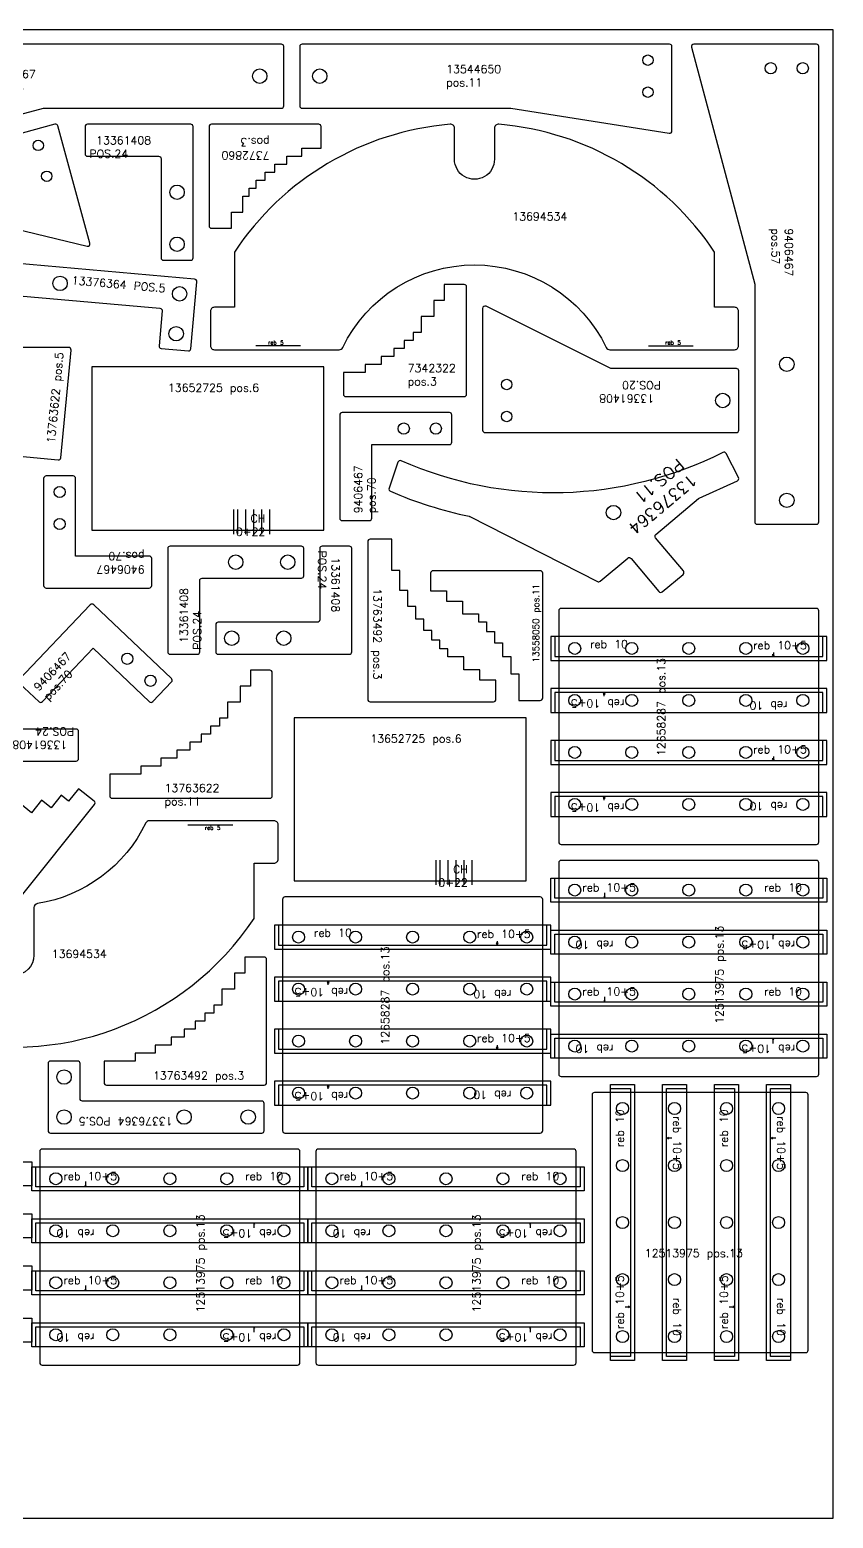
# Model space of a CAD drawing. Header units: millimetres. Extents: x 10500 to 13000, y -105 to 1860.
# Drawn here: x 11996 to 13000, y 0 to 1860 of the extents above; entities that cross this region are included whole.
import ezdxf

# ---------------------------------------------------------------- set-up
doc = ezdxf.new("R2010")
doc.units = ezdxf.units.MM
for name, color, linetype in [('11897027', 7, 'Continuous'), ('12513975', 7, 'Continuous'), ('12658287', 7, 'Continuous'), ('13361408v0', 7, 'Continuous'), ('13376364v01', 7, 'Continuous'), ('13544650v0', 7, 'Continuous'), ('13694534', 7, 'Continuous'), ('13763492v01', 7, 'Continuous'), ('13763622', 7, 'Continuous'), ('Chanfro', 7, 'Continuous'), ('Des.', 7, 'Continuous'), ('Des.7342322', 7, 'Continuous'), ('Rebaixo', 7, 'Continuous'), ('sheet', 24, 'Continuous'), ('Texto', 7, 'Continuous')]:
    doc.layers.add(name, color=color, linetype=linetype)
doc.styles.get("Standard").update_dxf_attribs({"font": 'txt.shx'})

msp = doc.modelspace()

# ---------------------------------------------------------------- linework, layer by layer
at = {"color": 2}
msp.add_lwpolyline([(12360.2, 1712), (12360.2, 1739, 0.414214), (12357.2, 1742), (12223.2, 1742, 0.414214), (12220.2, 1739), (12220.2, 1615, 0.414214), (12223.2, 1612), (12248.2, 1612), (12248.2, 1632), (12262.2, 1632), (12262.2, 1652), (12270.2, 1652), (12270.2, 1662), (12279.2, 1662), (12279.2, 1672), (12290.2, 1672), (12290.2, 1682), (12302.2, 1682), (12302.2, 1692), (12317.2, 1692), (12317.2, 1702), (12336.2, 1702), (12336.2, 1712)], format="xyb", close=True, dxfattribs=at)
for points in [[(12363.5, 1234.7), (12363.5, 1438.7), (12073.5, 1438.7), (12073.5, 1234.7)], [(12616.4, 796.3), (12616.4, 1000.3), (12326.4, 1000.3), (12326.4, 796.3)]]:
    msp.add_lwpolyline(points, close=True, dxfattribs=at)
at = {"layer": '11897027', "color": 2}
msp.add_lwpolyline([(11981, 771.3), (12077, 891.7, 0.414214), (12076.6, 896), (12057, 911.5), (12044.5, 895.9), (12035.2, 903.4), (12022.7, 887.7), (12011, 897.1), (11998.5, 881.5), (11984.4, 892.7)], format="xyb", dxfattribs=at)
at = {"layer": '12513975', "color": 4}
for p, q in [((12714.1, 781.5), (12714.1, 777.5)), ((12924.9, 723.4), (12924.9, 727.4)), ((12714.1, 651.5), (12714.1, 647.5)), ((12924.9, 593.4), (12924.9, 597.4)), ((12798.2, 474.8), (12794.2, 474.8)), ((12928.2, 474.8), (12924.2, 474.8)), ((12065.8, 420.8), (12065.8, 416.8)), ((12410.8, 420.8), (12410.8, 416.8)), ((12276.6, 362.7), (12276.6, 366.7)), ((12621.6, 362.7), (12621.6, 366.7)), ((12065.8, 290.8), (12065.8, 286.8)), ((12410.8, 290.8), (12410.8, 286.8)), ((12740.1, 264.1), (12744.1, 264.1)), ((12870.1, 264.1), (12874.1, 264.1)), ((12276.6, 232.7), (12276.6, 236.7)), ((12621.6, 232.7), (12621.6, 236.7))]:
    msp.add_line(p, q, dxfattribs=at)
for points in [[(12657, 819), (12657, 555, 0.414214), (12660, 552), (12979, 552, 0.414214), (12982, 555), (12982, 819, 0.414214), (12979, 822), (12660, 822, 0.414214)], [(12965.7, 532), (12701.7, 532, 0.414214), (12698.7, 529), (12698.7, 210, 0.414214), (12701.7, 207), (12965.7, 207, 0.414214), (12968.7, 210), (12968.7, 529, 0.414214)], [(12008.7, 458.3), (12008.7, 194.3, 0.414214), (12011.7, 191.3), (12330.7, 191.3, 0.414214), (12333.7, 194.3), (12333.7, 458.3, 0.414214), (12330.7, 461.3), (12011.7, 461.3, 0.414214)], [(12353.7, 458.3), (12353.7, 194.3, 0.414214), (12356.7, 191.3), (12675.7, 191.3, 0.414214), (12678.7, 194.3), (12678.7, 458.3, 0.414214), (12675.7, 461.3), (12356.7, 461.3, 0.414214)]]:
    msp.add_lwpolyline(points, format="xyb", close=True, dxfattribs=at)
for points in [[(12713.3, 777.3), (12714.1, 775.9), (12714.9, 777.3)], [(12925.7, 727.6), (12924.9, 729), (12924.1, 727.6)], [(12713.3, 647.3), (12714.1, 645.9), (12714.9, 647.3)], [(12925.7, 597.6), (12924.9, 599), (12924.1, 597.6)], [(12794, 475.6), (12792.6, 474.8), (12794, 474)], [(12924, 475.6), (12922.6, 474.8), (12924, 474)], [(12065, 416.6), (12065.8, 415.2), (12066.6, 416.6)], [(12410, 416.6), (12410.8, 415.2), (12411.6, 416.6)], [(12277.3, 367), (12276.5, 368.3), (12275.7, 367)], [(12622.3, 367), (12621.5, 368.3), (12620.7, 367)], [(12065, 286.6), (12065.8, 285.2), (12066.6, 286.6)], [(12410, 286.6), (12410.8, 285.2), (12411.6, 286.6)], [(12744.4, 263.3), (12745.7, 264.1), (12744.4, 264.9)], [(12874.4, 263.3), (12875.7, 264.1), (12874.4, 264.9)], [(12277.3, 237), (12276.5, 238.3), (12275.7, 237)], [(12622.3, 237), (12621.5, 238.3), (12620.7, 237)]]:
    msp.add_lwpolyline(points, dxfattribs=at)
at = {"layer": '12513975', "color": 4, "linetype": 'Continuous', "lineweight": 25}
for centre in [(12677, 785), (12748.3, 785), (12819.5, 785), (12890.8, 785), (12962, 785), (12677, 720), (12748.3, 720), (12819.5, 720), (12890.8, 720), (12962, 720), (12677, 655), (12748.3, 655), (12819.5, 655), (12890.8, 655), (12962, 655), (12677, 590), (12748.3, 590), (12819.5, 590), (12890.8, 590), (12962, 590), (12736.7, 512), (12801.7, 512), (12866.7, 512), (12931.7, 512), (12736.7, 440.7), (12801.7, 440.7), (12866.7, 440.7), (12931.7, 440.7), (12028.7, 424.3), (12099.9, 424.3), (12171.2, 424.3), (12242.4, 424.3), (12313.7, 424.3), (12373.7, 424.3), (12444.9, 424.3), (12516.2, 424.3), (12587.4, 424.3), (12658.7, 424.3), (12736.7, 369.5), (12801.7, 369.5), (12866.7, 369.5), (12931.7, 369.5), (12028.7, 359.3), (12099.9, 359.3), (12171.2, 359.3), (12242.4, 359.3), (12313.7, 359.3), (12373.7, 359.3), (12444.9, 359.3), (12516.2, 359.3), (12587.4, 359.3), (12658.7, 359.3), (12028.7, 294.3), (12099.9, 294.3), (12171.2, 294.3), (12242.4, 294.3), (12313.7, 294.3), (12373.7, 294.3), (12444.9, 294.3), (12516.2, 294.3), (12587.4, 294.3), (12658.7, 294.3), (12736.7, 298.2), (12801.7, 298.2), (12866.7, 298.2), (12931.7, 298.2), (12028.7, 229.3), (12099.9, 229.3), (12171.2, 229.3), (12242.4, 229.3), (12313.7, 229.3), (12373.7, 229.3), (12444.9, 229.3), (12516.2, 229.3), (12587.4, 229.3), (12658.7, 229.3), (12736.7, 227), (12801.7, 227), (12866.7, 227), (12931.7, 227)]:
    msp.add_circle(centre, 7.5, dxfattribs=at)
at = {"layer": '12658287', "color": 1}
for p, q in [((12925.2, 1081.8), (12925.2, 1077)), ((12925.2, 951.8), (12925.2, 947)), ((12580.2, 721.1), (12580.2, 716.3)), ((12580.2, 591.1), (12580.2, 586.3))]:
    msp.add_line(p, q, dxfattribs=at)
for points in [[(12657, 1134), (12657, 845, 0.414214), (12660, 842), (12979, 842, 0.414214), (12982, 845), (12982, 1134, 0.414214), (12979, 1137), (12660, 1137, 0.414214)], [(12312, 773.3), (12312, 484.3, 0.414214), (12315, 481.3), (12634, 481.3, 0.414214), (12637, 484.3), (12637, 773.3, 0.414214), (12634, 776.3), (12315, 776.3, 0.414214)]]:
    msp.add_lwpolyline(points, format="xyb", close=True, dxfattribs=at)
at = {"layer": '12658287', "color": 1, "linetype": 'Continuous', "lineweight": 25}
for centre in [(12677, 1087), (12748.3, 1087), (12819.5, 1087), (12890.8, 1087), (12962, 1087), (12677, 1022), (12748.3, 1022), (12819.5, 1022), (12890.8, 1022), (12962, 1022), (12677, 957), (12748.3, 957), (12819.5, 957), (12890.8, 957), (12962, 957), (12677, 892), (12748.3, 892), (12819.5, 892), (12890.8, 892), (12962, 892), (12332, 726.3), (12403.3, 726.3), (12474.5, 726.3), (12545.8, 726.3), (12617, 726.3), (12332, 661.3), (12403.3, 661.3), (12474.5, 661.3), (12545.8, 661.3), (12617, 661.3), (12332, 596.3), (12403.3, 596.3), (12474.5, 596.3), (12545.8, 596.3), (12617, 596.3), (12332, 531.3), (12403.3, 531.3), (12474.5, 531.3), (12545.8, 531.3), (12617, 531.3)]:
    msp.add_circle(centre, 7.5, dxfattribs=at)
at = {"layer": '13361408v0', "color": 2}
for points in [[(11771.1, 1591.7, 0.414214), (11774.8, 1589.6), (11911, 1627, -0.126713), (11912.5, 1627), (12067.8, 1589.6, 0.570891), (12071.4, 1593.3), (12031.2, 1739.8, 0.414214), (12027.5, 1741.9), (11753.6, 1666.7, 0.414214), (11751.5, 1663.1)], [(12065.2, 1739), (12065.2, 1705, 0.414214), (12068.2, 1702), (12157.2, 1702, -0.414214), (12160.2, 1699), (12160.2, 1575, 0.414214), (12163.2, 1572), (12197.2, 1572, 0.414214), (12200.2, 1575), (12200.2, 1739, 0.414214), (12197.2, 1742), (12068.2, 1742, 0.414214)], [(12882, 1433.7, 0.414214), (12879, 1436.7), (12722.7, 1436.7, -0.116434), (12721.4, 1437), (12566.3, 1514.5, 0.557537), (12562, 1511.8), (12562, 1359.7, 0.414214), (12565, 1356.7), (12879, 1356.7, 0.414214), (12882, 1359.7)], [(12171.5, 1079.7), (12205.5, 1079.7, 0.414214), (12208.5, 1082.7), (12208.5, 1171.7, -0.414214), (12211.5, 1174.7), (12335.5, 1174.7, 0.414214), (12338.5, 1177.7), (12338.5, 1211.7, 0.414214), (12335.5, 1214.7), (12171.5, 1214.7, 0.414214), (12168.5, 1211.7), (12168.5, 1082.7, 0.414214)], [(12395.5, 1214.7), (12361.5, 1214.7, 0.414214), (12358.5, 1211.7), (12358.5, 1122.7, -0.414214), (12355.5, 1119.7), (12231.5, 1119.7, 0.414214), (12228.5, 1116.7), (12228.5, 1082.7, 0.414214), (12231.5, 1079.7), (12395.5, 1079.7, 0.414214), (12398.5, 1082.7), (12398.5, 1211.7, 0.414214)], [(12057.1, 949.2), (12057.1, 983.2, 0.414214), (12054.1, 986.2), (11965.1, 986.2, -0.414214), (11962.1, 989.2), (11962.1, 1113.2, 0.414214), (11959.1, 1116.2), (11925.1, 1116.2, 0.414214), (11922.1, 1113.2), (11922.1, 949.2, 0.414214), (11925.1, 946.2), (12054.1, 946.2, 0.414214)]]:
    msp.add_lwpolyline(points, format="xyb", close=True, dxfattribs=at)
for centre, radius in [((12006.8, 1715.5), 6.5), ((12017.4, 1676.9), 6.5), ((12180.2, 1657), 9), ((12180.2, 1592), 9), ((12592, 1416.7), 6.5), ((12862, 1396.7), 9), ((12592, 1376.7), 6.5), ((12253.5, 1194.7), 9), ((12318.5, 1194.7), 9), ((12248.5, 1099.7), 9), ((12313.5, 1099.7), 9)]:
    msp.add_circle(centre, radius, dxfattribs=at)
at = {"layer": '13376364v01', "color": 2}
for points in [[(12160.4, 1461.7), (12194.3, 1458.8, 0.414214), (12197.5, 1461.5), (12204.9, 1545.2, 0.414214), (12202.1, 1548.4), (11939.1, 1571.5, 0.414214), (11935.9, 1568.7), (11932.9, 1534.9, 0.414214), (11935.6, 1531.6), (12158.8, 1512.1, -0.414214), (12161.5, 1508.8), (12157.7, 1465, 0.414214)], [(12812.8, 1183.8), (12778.1, 1225.1, -0.414214), (12778.4, 1229.4), (12831.7, 1274.1, -0.067841), (12832.4, 1274.5), (12880.2, 1296.3, 0.427204), (12881.6, 1300.4), (12866.3, 1330.6, 0.413377), (12862.2, 1331.9, -0.224886), (12460.2, 1321.4, 0.440729), (12456.2, 1319.6), (12445.1, 1287, 0.389935), (12446.8, 1283.3, 0.050716), (12545.1, 1252, -0.065866), (12545.8, 1251.7), (12705.4, 1170.5, 0.30081), (12708.7, 1170.9), (12743.2, 1199.8, -0.414214), (12747.4, 1199.4), (12782.1, 1158.1, 0.414214), (12786.4, 1157.7), (12812.4, 1179.5, 0.414214)], [(12056, 571.3), (12022, 571.3, 0.414214), (12019, 568.3), (12019, 484.3, 0.414214), (12022, 481.3), (12286, 481.3, 0.414214), (12289, 484.3), (12289, 518.3, 0.414214), (12286, 521.3), (12062, 521.3, -0.414214), (12059, 524.3), (12059, 568.3, 0.414214)]]:
    msp.add_lwpolyline(points, format="xyb", close=True, dxfattribs=at)
for centre in [(12034, 1543.1), (12183.4, 1530), (12179.1, 1480.2), (12725.5, 1256.7), (12039, 551.3), (12039, 501.3), (12189, 501.3), (12269, 501.3)]:
    msp.add_circle(centre, 9, dxfattribs=at)
at = {"layer": '13544650v0', "color": 2}
msp.add_lwpolyline([(12333.5, 1765, 0.414214), (12336.5, 1762), (12596.8, 1762, -0.039399), (12597.3, 1762), (12795.1, 1730.6, 0.461138), (12798.5, 1733.5), (12798.5, 1839, 0.414214), (12795.5, 1842), (12336.5, 1842, 0.414214), (12333.5, 1839)], format="xyb", close=True, dxfattribs=at)
for centre, radius in [((12768.5, 1822), 6.5), ((12358.5, 1802), 9), ((12768.5, 1782), 6.5)]:
    msp.add_circle(centre, radius, dxfattribs=at)
at = {"layer": '13694534', "color": 2}
for points in [[(12251.8, 1513.2), (12226.8, 1513.2, 0.414214), (12221.8, 1508.2), (12221.8, 1465.2, 0.414214), (12226.8, 1460.2), (12382.6, 1460.2, 0.287408), (12387.1, 1463, -0.626572), (12716.5, 1463, 0.287408), (12721, 1460.2), (12876.8, 1460.2, 0.414214), (12881.8, 1465.2), (12881.8, 1508.2, 0.414214), (12876.8, 1513.2), (12851.8, 1513.2), (12851.8, 1582.2, 0.229008), (12582.2, 1741.9, 0.439217), (12576.8, 1737), (12576.8, 1698.2, -1.000002), (12526.8, 1698.2), (12526.8, 1737, 0.439217), (12521.4, 1741.9, 0.229008), (12251.8, 1582.2)], [(12145.6, 871.6, 0.287408), (12141.1, 868.8, -0.244504), (12005.7, 768, 0.368017), (12001.4, 763), (12001.4, 703.6, -0.999993), (11951.4, 703.6), (11951.4, 763, 0.368017), (11947.2, 768, -0.345507), (11794, 934, 0.391008), (11789, 938.6), (11621.8, 938.6, 0.426648), (11616.8, 933.4, 0.726683), (12276.4, 749.6), (12276.4, 818.6), (12301.4, 818.6, 0.414214), (12306.4, 823.6), (12306.4, 866.6, 0.414214), (12301.4, 871.6)]]:
    msp.add_lwpolyline(points, format="xyb", close=True, dxfattribs=at)
at = {"layer": '13763492v01', "color": 2}
for points in [[(12418.5, 1023.3, 0.414214), (12421.5, 1020.3), (12575.5, 1020.3, 0.414214), (12578.5, 1023.3), (12578.5, 1047.3), (12558.5, 1047.3), (12558.5, 1060.3), (12538.5, 1060.3), (12538.5, 1076.3), (12518.5, 1076.3), (12518.5, 1086.3), (12508.5, 1086.3), (12508.5, 1097.3), (12498.5, 1097.3), (12498.5, 1109.3), (12488.5, 1109.3), (12488.5, 1123.3), (12478.5, 1123.3), (12478.5, 1139.3), (12468.5, 1139.3), (12468.5, 1159.3), (12458.5, 1159.3), (12458.5, 1184.3), (12448.5, 1184.3), (12448.5, 1223.3), (12421.5, 1223.3, 0.414214), (12418.5, 1220.3)], [(12289, 541.3, 0.414214), (12292, 544.3), (12292, 698.3, 0.414214), (12289, 701.3), (12265, 701.3), (12265, 681.3), (12252, 681.3), (12252, 661.3), (12236, 661.3), (12236, 641.3), (12226, 641.3), (12226, 631.3), (12215, 631.3), (12215, 621.3), (12203, 621.3), (12203, 611.3), (12189, 611.3), (12189, 601.3), (12173, 601.3), (12173, 591.3), (12153, 591.3), (12153, 581.3), (12128, 581.3), (12128, 571.3), (12089, 571.3), (12089, 544.3, 0.414214), (12092, 541.3)]]:
    msp.add_lwpolyline(points, format="xyb", close=True, dxfattribs=at)
at = {"layer": '13763622', "color": 2}
for points in [[(11937.8, 1418.3), (11851.2, 1426.7, 0.414214), (11848, 1424), (11840.3, 1343.8, 0.414214), (11843, 1340.6), (12031.6, 1322.4, 0.414214), (12034.9, 1325.1), (12047.8, 1459.8, 0.442577), (12044.8, 1463.1), (11944.9, 1463.1, 0.386408), (11941.9, 1460.4)], [(12296.1, 899.7, 0.414214), (12299.1, 902.7), (12299.1, 1056.7, 0.414214), (12296.1, 1059.7), (12272.1, 1059.7), (12272.1, 1039.7), (12259.1, 1039.7), (12259.1, 1019.7), (12243.1, 1019.7), (12243.1, 999.7), (12233.1, 999.7), (12233.1, 989.7), (12222.1, 989.7), (12222.1, 979.7), (12210.1, 979.7), (12210.1, 969.7), (12196.1, 969.7), (12196.1, 959.7), (12180.1, 959.7), (12180.1, 949.7), (12160.1, 949.7), (12160.1, 939.7), (12135.1, 939.7), (12135.1, 929.7), (12096.1, 929.7), (12096.1, 902.7, 0.414214), (12099.1, 899.7)]]:
    msp.add_lwpolyline(points, format="xyb", close=True, dxfattribs=at)
at = {"layer": 'Chanfro', "color": 2}
for p, q in [((12250.5, 1260.7), (12250.5, 1229.7)), ((12255.5, 1260.7), (12255.5, 1229.7)), ((12265.5, 1260.7), (12265.5, 1229.7)), ((12275.5, 1260.7), (12275.5, 1229.7)), ((12285.5, 1260.7), (12285.5, 1229.7)), ((12295.5, 1260.7), (12295.5, 1229.7)), ((12503.4, 822.3), (12503.4, 791.3)), ((12508.4, 822.3), (12508.4, 791.3)), ((12518.4, 822.3), (12518.4, 791.3)), ((12528.4, 822.3), (12528.4, 791.3)), ((12538.4, 822.3), (12538.4, 791.3)), ((12548.4, 822.3), (12548.4, 791.3))]:
    msp.add_line(p, q, dxfattribs=at)
at = {"layer": 'Des.', "color": 2}
for points in [[(12313.5, 1839, 0.414214), (12310.5, 1842), (11716.5, 1842, 0.414214), (11713.5, 1839), (11713.5, 1685.9, 0.492773), (11717.3, 1683), (12013.5, 1762), (12310.5, 1762, 0.414214), (12313.5, 1765)], [(12979, 1242, 0.414214), (12982, 1245), (12982, 1839, 0.414214), (12979, 1842), (12825.9, 1842, 0.492773), (12823, 1838.2), (12902, 1542), (12902, 1245, 0.414214), (12905, 1242)], [(12520.5, 1341.7, 0.414214), (12523.5, 1344.7), (12523.5, 1378.7, 0.414214), (12520.5, 1381.7), (12386.5, 1381.7, 0.414214), (12383.5, 1378.7), (12383.5, 1249.7, 0.414214), (12386.5, 1246.7), (12420.5, 1246.7, 0.414214), (12423.5, 1249.7), (12423.5, 1341.7)], [(12053.5, 1299.4, 0.414214), (12050.5, 1302.4), (12016.5, 1302.4, 0.414214), (12013.5, 1299.4), (12013.5, 1165.4, 0.414214), (12016.5, 1162.4), (12145.5, 1162.4, 0.414214), (12148.5, 1165.4), (12148.5, 1199.4, 0.414214), (12145.5, 1202.4), (12053.5, 1202.4)], [(12634, 1022, 0.414214), (12637, 1025), (12637, 1181, 0.414214), (12634, 1184), (12500, 1184, 0.414214), (12497, 1181), (12497, 1159), (12517, 1159), (12517, 1146), (12537, 1146), (12537, 1130), (12557, 1130), (12557, 1120), (12567, 1120), (12567, 1108), (12577, 1108), (12577, 1094), (12587, 1094), (12587, 1077), (12597, 1077), (12597, 1055), (12607, 1055), (12607, 1022)], [(12145.6, 1020.3, 0.414214), (12149.8, 1020.4), (12173.3, 1045, 0.414214), (12173.1, 1049.3), (12076, 1141.5, 0.414214), (12071.8, 1141.4), (11982.9, 1047.9, 0.414214), (11983, 1043.7), (12007.7, 1020.3, 0.414214), (12011.9, 1020.4), (12075.3, 1087.1)]]:
    msp.add_lwpolyline(points, format="xyb", close=True, dxfattribs=at)
for centre, radius in [((12283.5, 1802), 9), ((12922, 1812), 7), ((12962, 1812), 7), ((12942, 1442), 9), ((12463.5, 1361.7), 7), ((12503.5, 1361.7), 7), ((12033.5, 1282.4), 7), ((12942, 1272), 9), ((12033.5, 1242.4), 7), ((12118, 1074), 7), ((12147, 1046.5), 7)]:
    msp.add_circle(centre, radius, dxfattribs=at)
at = {"layer": 'Des.7342322', "color": 2}
msp.add_lwpolyline([(12388, 1431.7), (12388, 1404.7, 0.414214), (12391, 1401.7), (12539, 1401.7, 0.414214), (12542, 1404.7), (12542, 1538.7, 0.414214), (12539, 1541.7), (12514, 1541.7), (12514, 1521.7), (12501, 1521.7), (12501, 1501.7), (12485, 1501.7), (12485, 1481.7), (12475, 1481.7), (12475, 1471.7), (12464, 1471.7), (12464, 1461.7), (12451, 1461.7), (12451, 1451.7), (12435, 1451.7), (12435, 1441.7), (12415, 1441.7), (12415, 1431.7)], format="xyb", close=True, dxfattribs=at)
at = {"layer": 'Rebaixo', "color": 2}
for p, q in [((12334.6, 1465.2), (12278.4, 1465.2)), ((12769, 1465.2), (12825.2, 1465.2)), ((12193.6, 866.6), (12249.8, 866.6))]:
    msp.add_line(p, q, dxfattribs=at)
at = {"layer": 'Rebaixo', "color": 1}
for p, q in [((12713.8, 1027.1), (12713.8, 1032)), ((12713.8, 897.1), (12713.8, 902)), ((12368.8, 666.4), (12368.8, 671.3)), ((12368.8, 536.4), (12368.8, 541.3))]:
    msp.add_line(p, q, dxfattribs=at)
for points in [[(12992, 1072), (12992, 1102), (12647, 1102), (12647, 1072)], [(12652, 1102), (12652, 1077), (12987, 1077), (12987, 1102)], [(12925.2, 1077), (12926.4, 1079.1), (12923.9, 1079.1)], [(12647, 1037), (12647, 1007), (12992, 1007), (12992, 1037)], [(12987, 1007), (12987, 1032), (12652, 1032), (12652, 1007)], [(12713.8, 1032), (12712.6, 1029.9), (12715.1, 1029.9)], [(12992, 942), (12992, 972), (12647, 972), (12647, 942)], [(12652, 972), (12652, 947), (12987, 947), (12987, 972)], [(12925.2, 947), (12926.4, 949.1), (12923.9, 949.1)], [(12647, 907), (12647, 877), (12992, 877), (12992, 907)], [(12987, 877), (12987, 902), (12652, 902), (12652, 877)], [(12713.8, 902), (12712.6, 899.9), (12715.1, 899.9)], [(12647, 711.3), (12647, 741.3), (12302, 741.3), (12302, 711.3)], [(12307, 741.3), (12307, 716.3), (12642, 716.3), (12642, 741.3)], [(12580.2, 716.3), (12581.4, 718.4), (12578.9, 718.4)], [(12302, 676.3), (12302, 646.3), (12647, 646.3), (12647, 676.3)], [(12642, 646.3), (12642, 671.3), (12307, 671.3), (12307, 646.3)], [(12368.8, 671.3), (12367.6, 669.2), (12370.1, 669.2)], [(12647, 581.3), (12647, 611.3), (12302, 611.3), (12302, 581.3)], [(12307, 611.3), (12307, 586.3), (12642, 586.3), (12642, 611.3)], [(12580.2, 586.3), (12581.4, 588.4), (12578.9, 588.4)], [(12302, 546.3), (12302, 516.3), (12647, 516.3), (12647, 546.3)], [(12642, 516.3), (12642, 541.3), (12307, 541.3), (12307, 516.3)], [(12368.8, 541.3), (12367.6, 539.2), (12370.1, 539.2)]]:
    msp.add_lwpolyline(points, close=True, dxfattribs=at)
at = {"layer": 'Rebaixo', "color": 4}
for points in [[(12647, 770), (12647, 800), (12992, 800), (12992, 770)], [(12652, 775), (12652, 800), (12987, 800), (12987, 775)], [(12992, 735), (12992, 705), (12647, 705), (12647, 735)], [(12987, 730), (12987, 705), (12652, 705), (12652, 730)], [(12647, 640), (12647, 670), (12992, 670), (12992, 640)], [(12652, 645), (12652, 670), (12987, 670), (12987, 645)], [(12992, 605), (12992, 575), (12647, 575), (12647, 605)], [(12987, 600), (12987, 575), (12652, 575), (12652, 600)], [(12751.7, 197), (12721.7, 197), (12721.7, 542), (12751.7, 542)], [(12786.7, 542), (12816.7, 542), (12816.7, 197), (12786.7, 197)], [(12881.7, 197), (12851.7, 197), (12851.7, 542), (12881.7, 542)], [(12916.7, 542), (12946.7, 542), (12946.7, 197), (12916.7, 197)], [(12746.7, 202), (12721.7, 202), (12721.7, 537), (12746.7, 537)], [(12791.7, 537), (12816.7, 537), (12816.7, 202), (12791.7, 202)], [(12876.7, 202), (12851.7, 202), (12851.7, 537), (12876.7, 537)], [(12921.7, 537), (12946.7, 537), (12946.7, 202), (12921.7, 202)], [(11653.7, 415.2), (11653.7, 445.2), (11998.7, 445.2), (11998.7, 415.2)], [(11998.7, 409.3), (11998.7, 439.3), (12343.7, 439.3), (12343.7, 409.3)], [(12003.7, 414.3), (12003.7, 439.3), (12338.7, 439.3), (12338.7, 414.3)], [(12343.7, 409.3), (12343.7, 439.3), (12688.7, 439.3), (12688.7, 409.3)], [(12348.7, 414.3), (12348.7, 439.3), (12683.7, 439.3), (12683.7, 414.3)], [(11998.7, 380.2), (11998.7, 350.2), (11653.7, 350.2), (11653.7, 380.2)], [(12343.7, 374.3), (12343.7, 344.3), (11998.7, 344.3), (11998.7, 374.3)], [(12688.7, 374.3), (12688.7, 344.3), (12343.7, 344.3), (12343.7, 374.3)], [(12338.7, 369.3), (12338.7, 344.3), (12003.7, 344.3), (12003.7, 369.3)], [(12683.7, 369.3), (12683.7, 344.3), (12348.7, 344.3), (12348.7, 369.3)], [(11653.7, 285.2), (11653.7, 315.2), (11998.7, 315.2), (11998.7, 285.2)], [(11998.7, 279.3), (11998.7, 309.3), (12343.7, 309.3), (12343.7, 279.3)], [(12003.7, 284.3), (12003.7, 309.3), (12338.7, 309.3), (12338.7, 284.3)], [(12343.7, 279.3), (12343.7, 309.3), (12688.7, 309.3), (12688.7, 279.3)], [(12348.7, 284.3), (12348.7, 309.3), (12683.7, 309.3), (12683.7, 284.3)], [(11998.7, 250.2), (11998.7, 220.2), (11653.7, 220.2), (11653.7, 250.2)], [(12343.7, 244.3), (12343.7, 214.3), (11998.7, 214.3), (11998.7, 244.3)], [(12688.7, 244.3), (12688.7, 214.3), (12343.7, 214.3), (12343.7, 244.3)], [(12338.7, 239.3), (12338.7, 214.3), (12003.7, 214.3), (12003.7, 239.3)], [(12683.7, 239.3), (12683.7, 214.3), (12348.7, 214.3), (12348.7, 239.3)]]:
    msp.add_lwpolyline(points, close=True, dxfattribs=at)
at = {"layer": 'sheet', "color": 7}
msp.add_lwpolyline([(10500, 0), (13000, 0), (13000, 1860), (10500, 1860)], close=True, dxfattribs=at)

# ---------------------------------------------------------------- texts
at = {"layer": 'Chanfro', "color": 2, "char_height": 10, "width": 32.324, "attachment_point": 3}
for insert in [(12290.5, 1254.4), (12543.4, 815.9)]:
    msp.add_mtext('CH 0+22', dxfattribs=dict(at, insert=insert))
at = {"layer": 'Rebaixo', "color": 2, "char_height": 5, "width": 41.713}
for insert, attachment_point in [((12313.4, 1471.6), 3), ((12790.2, 1471.6), 1), ((12214.9, 860.3), 7)]:
    msp.add_mtext('reb 5', dxfattribs=dict(at, insert=insert, attachment_point=attachment_point))
at = {"layer": 'Rebaixo', "color": 1, "char_height": 10, "attachment_point": 1}
for s, width, insert in [('reb 10', 89.19, (12696.1, 1097.3)), ('reb 10+5', 119.338, (12899.8, 1095.8)), ('reb 10+5', 119.338, (12899.8, 965.8)), ('reb 10', 89.19, (12351.1, 736.6)), ('reb 10+5', 119.338, (12554.8, 735.1)), ('reb 10+5', 119.338, (12554.8, 605.1))]:
    msp.add_mtext_dynamic_manual_height_columns(s, width=width, gutter_width=12.5, heights=[0], dxfattribs=dict(at, insert=insert))
at = {"layer": 'Rebaixo', "color": 1, "char_height": 10, "attachment_point": 1, "rotation": 180}
for s, width, insert in [('reb 10+5', 119.338, (12739.2, 1013.1)), ('reb 10', 89.19, (12942.9, 1010.6)), ('reb 10+5', 119.338, (12739.2, 883.1)), ('reb 10', 89.19, (12942.9, 884.6)), ('reb 10+5', 119.338, (12394.2, 652.4)), ('reb 10', 89.19, (12597.9, 649.9)), ('reb 10+5', 119.338, (12394.2, 522.4)), ('reb 10', 89.19, (12597.9, 524))]:
    msp.add_mtext_dynamic_manual_height_columns(s, width=width, gutter_width=12.5, heights=[0], dxfattribs=dict(at, insert=insert))
at = {"layer": 'Rebaixo', "color": 4, "char_height": 10, "attachment_point": 1}
for s, insert in [('reb 10+5', (12686.4, 793.2)), ('reb 10', (12913.5, 793.2)), ('reb 10+5', (12686.4, 663.2)), ('reb 10', (12913.5, 663.2)), ('reb 10+5', (12038.1, 432.5)), ('reb 10', (12265.2, 432.5)), ('reb 10+5', (12383.1, 432.5)), ('reb 10', (12610.2, 432.5)), ('reb 10+5', (12038.1, 302.5)), ('reb 10', (12265.2, 302.5)), ('reb 10+5', (12383.1, 302.5)), ('reb 10', (12610.2, 302.5))]:
    msp.add_mtext_dynamic_manual_height_columns(s, width=68.93, gutter_width=12.5, heights=[0], dxfattribs=dict(at, insert=insert))
for s, insert, rotation in [('reb 10', (12725.5, 711.7), 180), ('reb 10+5', (12952.6, 711.7), 180), ('reb 10', (12725.5, 581.7), 180), ('reb 10+5', (12952.6, 581.7), 180), ('reb 10', (12728.4, 463.5), 90), ('reb 10', (12858.4, 463.5), 90), ('reb 10+5', (12809.9, 502.6), 270), ('reb 10+5', (12939.9, 502.6), 270), ('reb 10', (12077.2, 351), 180), ('reb 10+5', (12304.3, 351), 180), ('reb 10', (12422.2, 351), 180), ('reb 10+5', (12649.3, 351), 180), ('reb 10+5', (12728.4, 236.3), 90), ('reb 10+5', (12858.4, 236.3), 90), ('reb 10', (12809.9, 275.4), 270), ('reb 10', (12939.9, 275.4), 270), ('reb 10', (12077.2, 221), 180), ('reb 10+5', (12304.3, 221), 180), ('reb 10', (12422.2, 221), 180), ('reb 10+5', (12649.3, 221), 180)]:
    msp.add_mtext_dynamic_manual_height_columns(s, width=68.93, gutter_width=12.5, heights=[0], dxfattribs=dict(at, insert=insert, rotation=rotation))
at = {"layer": 'Texto', "color": 2, "char_height": 10}
for s, insert, width, attachment_point in [('9406467 pos.56', (11943.6, 1809.7), 101.669, 1), ('13544650\\Ppos.11', (12516.5, 1815.9), 103.504, 1), ('{\\W0.947716; }13361408 POS.24', (12070.7, 1726.8), 120.119, 1), ('13694534', (12599.1, 1631.7), 154.991, 1), ('7342322 pos.3', (12468.4, 1442.2), 67.429, 1), ('13652725 pos.6', (12282.7, 1417.7), 122.875, 3), ('13652725 pos.6', (12535.6, 979.2), 122.875, 3), ('13763622 pos.11', (12164.6, 917.5), 113.35, 1), ('13694534', (12023.7, 700.1), 154.991, 7), ('13763492 pos.3', (12150.1, 558.2), 113.699, 1)]:
    msp.add_mtext(s, dxfattribs=dict(at, insert=insert, width=width, attachment_point=attachment_point))
at = {"layer": 'Texto', "color": 2, "attachment_point": 1}
for s, insert, char_height, width, rotation in [('7372860 pos.3', (12295.8, 1698), 10, 66.712, 180), ('9406467 pos.57', (12949.7, 1611.9), 10, 101.669, 270), ('13376364 POS.5', (12049.2, 1552), 10, 165.283, 355), ('13763622 pos.5', (12017.4, 1344), 10, 113.35, 84.5077), ('{\\W0.946837; }13361408 POS.20', (12784.7, 1394.1), 10, 120.119, 180), ('13376364 POS.11', (12831.4, 1294.5), 15, 171.219, 220), ('9406467 pos.70', (12401.6, 1255.7), 10, 101.669, 90), ('9406467 pos.70', (12139.5, 1180.5), 10, 101.669, 180), ('{\\W0.947716; }13361408 POS.24', (12383.3, 1209.2), 10, 120.119, 270), ('{\\W0.947716; }13361408 POS.24', (12183.7, 1085.3), 10, 120.119, 90), ('13763492 pos.3', (12435.5, 1162.1), 10, 113.699, 270), ('13558050 pos.11', (12624.5, 1069.5), 8, 136.979, 90), ('9406467 pos.70', (12000.1, 1039.8), 10, 101.669, 46.4688), ('{\\W0.947716; }13361408 POS.24', (12051.5, 961.4), 10, 120.119, 180), ('13376364 POS.5', (12174.7, 491), 10, 165.283, 180)]:
    msp.add_mtext(s, dxfattribs=dict(at, insert=insert, char_height=char_height, width=width, rotation=rotation))
at = {"layer": 'Texto', "color": 1, "char_height": 10, "attachment_point": 1, "rotation": 90}
for insert in [(12780.2, 952.5), (12435.2, 591.8)]:
    msp.add_mtext_dynamic_manual_height_columns('12658287 pos.13', width=350.856, gutter_width=12.5, heights=[0], dxfattribs=dict(at, insert=insert))
at = {"layer": 'Texto', "color": 4, "char_height": 10, "attachment_point": 1, "rotation": 90}
for insert in [(12852.8, 617.9), (12204.4, 257.2), (12549.4, 257.2)]:
    msp.add_mtext_dynamic_manual_height_columns('12513975 pos.13', width=172.613, gutter_width=12.5, heights=[0], dxfattribs=dict(at, insert=insert))
at = {"layer": 'Texto', "color": 4, "insert": (12764.6, 336.2), "char_height": 10, "attachment_point": 1}
msp.add_mtext_dynamic_manual_height_columns('12513975 pos.13', width=172.613, gutter_width=12.5, heights=[0], dxfattribs=at)

doc.saveas('drawing.dxf')
